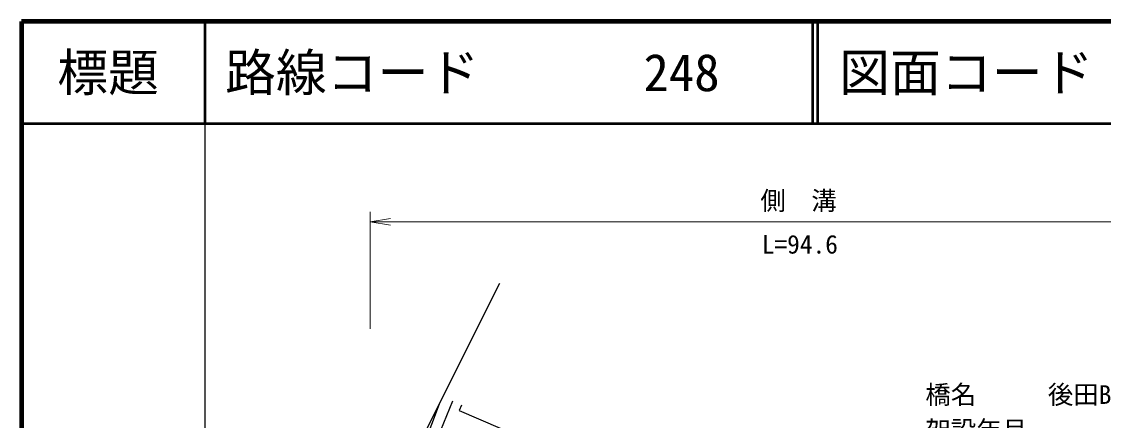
# Model space of a CAD drawing. Units: millimetres, scale not verified. Extents: x 40000 to 680000, y 20000 to 380000.
# Drawn here: x 40000 to 146356, y 340802 to 380000 of the extents above; entities that cross this region are included whole.
import ezdxf
from ezdxf.enums import TextEntityAlignment as Align

# ---------------------------------------------------------------- set-up
doc = ezdxf.new("R2010")
doc.units = ezdxf.units.MM
doc.header["$LTSCALE"] = 1000
for name, color, linetype, lineweight in [('M-BGD', 7, 'Continuous', 25), ('M-BMK-OTRS', 5, 'Continuous', 25), ('M-STR-HTXT', 7, 'Continuous', 13), ('M-TTL', 2, 'Continuous', 140), ('M-TTL-BAND', 7, 'Continuous', 25), ('M-TTL-LINE', 7, 'Continuous', 50)]:
    doc.layers.add(name, color=color, linetype=linetype, lineweight=lineweight)
doc.layers.add('M-STR-STR1', color=7, linetype='Continuous')
doc.layers.add('M-TTL-TXT', color=7, linetype='Continuous')
doc.styles.add('ＭＳ ゴシック', font='')
doc.styles.get('ＭＳ ゴシック').set_extended_font_data('MS Gothic')

# ---------------------------------------------------------------- blocks, each defined once
blk = doc.blocks.new('open_arrow')
at = {"color": 0, "linetype": 'Continuous', "lineweight": -2}
blk.add_lwpolyline([(7.5, 1.25), (0, 0), (7.5, -1.25)], dxfattribs=at)

msp = doc.modelspace()

# ---------------------------------------------------------------- linework, layer by layer
at = {"layer": 'M-BGD'}
for p, q in [((77249, 330281), (82390, 342711)), ((81059, 342390), (77621, 333338)), ((83252, 342283), (83019, 341766)), ((83019, 341766), (89192, 339109))]:
    msp.add_line(p, q, dxfattribs=at)
at = {"layer": 'M-BMK-OTRS'}
msp.add_line((70241, 320828), (87024, 354280), dxfattribs=at)
at = {"layer": 'M-STR-HTXT'}
for p, q in [((74255, 349790), (74255, 361310)), ((74255, 360310), (158772, 360310))]:
    msp.add_line(p, q, dxfattribs=at)
at = {"layer": 'M-TTL'}
for p, q in [((40000, 380000), (40000, 20000)), ((680000, 380000), (40000, 380000))]:
    msp.add_line(p, q, dxfattribs=at)
at = {"layer": 'M-TTL-BAND'}
msp.add_line((58000, 370000), (58000, 20000), dxfattribs=at)
at = {"layer": 'M-TTL-LINE'}
for p, q in [((58000, 380000), (58000, 370000)), ((117750, 380000), (117750, 370000)), ((118250, 380000), (118250, 370000)), ((40000, 370000), (680000, 370000))]:
    msp.add_line(p, q, dxfattribs=at)

# ---------------------------------------------------------------- block references
at = {"layer": 'M-STR-HTXT', "xscale": 267, "yscale": 267}
msp.add_blockref('open_arrow', (74255, 360310), dxfattribs=at)

# ---------------------------------------------------------------- texts
at = {"layer": 'M-STR-HTXT', "style": 'ＭＳ ゴシック'}
msp.add_text('側\u3000溝', height=1833, dxfattribs=at).set_placement((116388, 362401), align=Align.MIDDLE_CENTER)
msp.add_text('L=94.6', height=1833, dxfattribs=at).set_placement((116514, 356646), align=Align.BOTTOM_CENTER)
at = {"layer": 'M-STR-STR1', "style": 'ＭＳ ゴシック'}
for s, p in [('橋名', (128855, 341869)), ('後田B橋', (140900, 341869)), ('架設年月', (128855, 338369))]:
    msp.add_text(s, height=1833, dxfattribs=at).set_placement(p, align=Align.BOTTOM_LEFT)
at = {"layer": 'M-TTL-TXT', "style": 'ＭＳ ゴシック'}
msp.add_text('標題', height=3666, dxfattribs=at).set_placement((48500, 375000), align=Align.MIDDLE_CENTER)
for s, p in [('路線コード', (60000, 375000)), ('248', (101142, 375000)), ('図面コード', (120380, 375000))]:
    msp.add_text(s, height=3666, dxfattribs=at).set_placement(p, align=Align.MIDDLE_LEFT)

doc.saveas('drawing.dxf')
